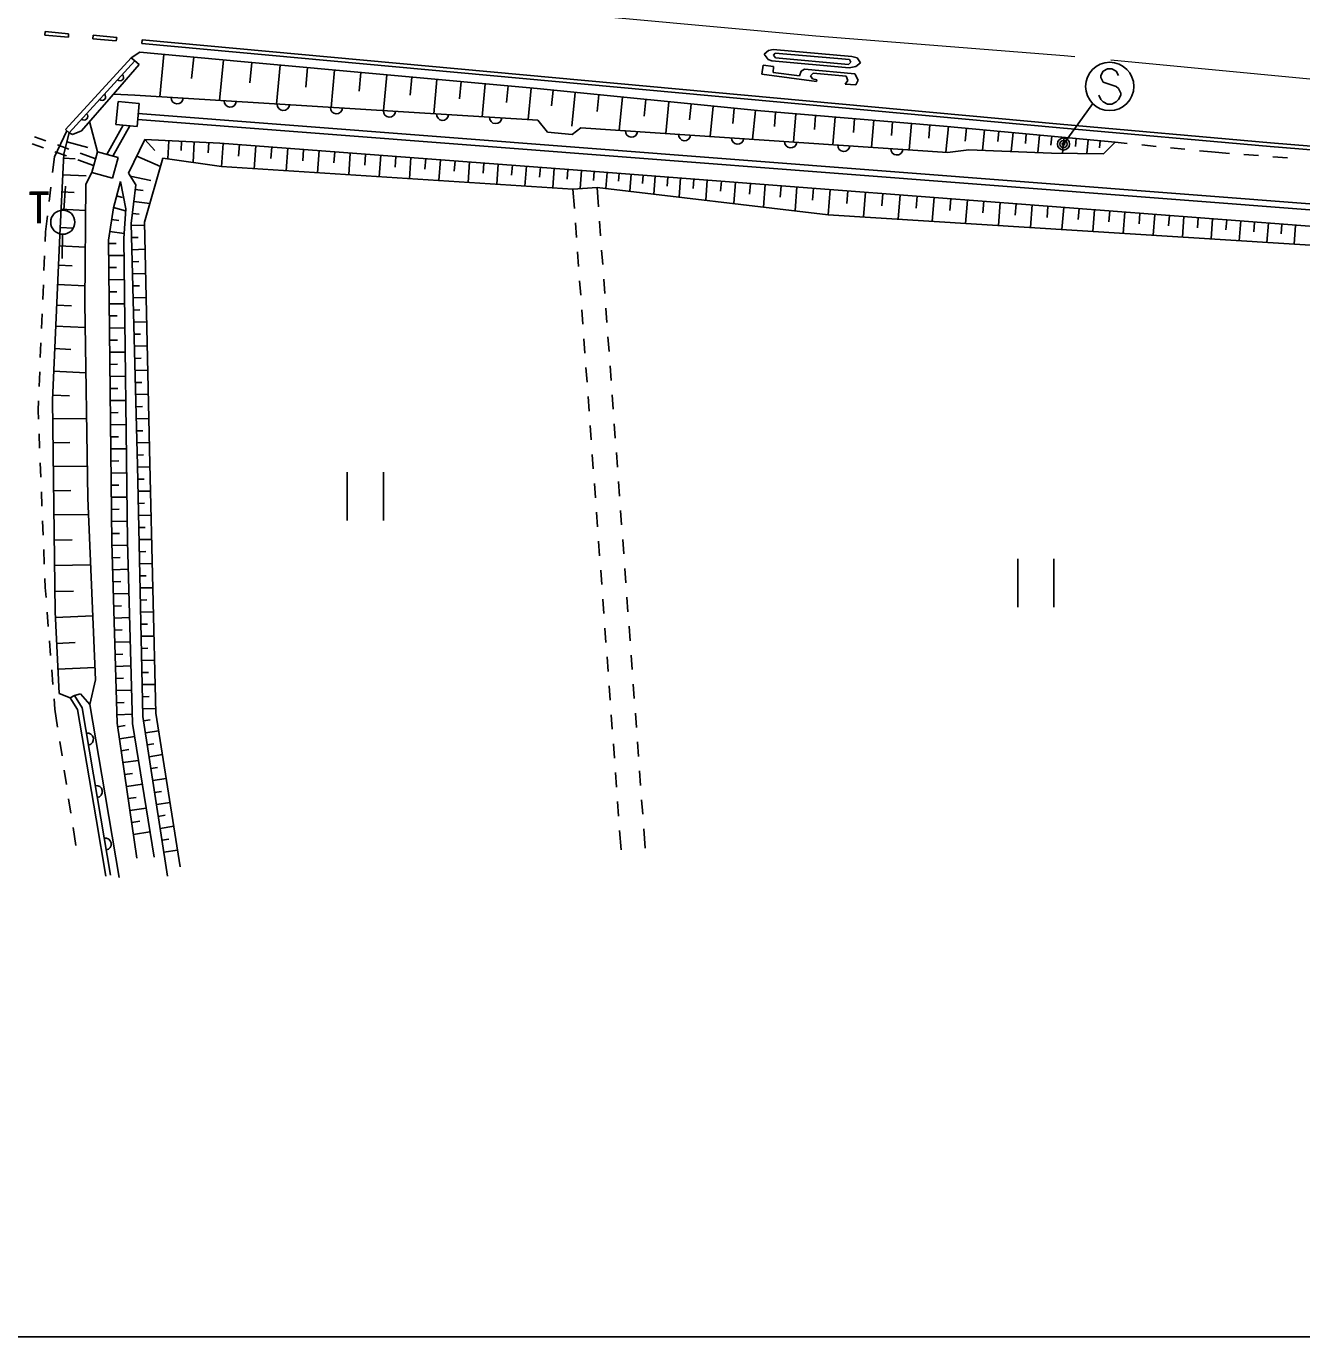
# Model space of a CAD drawing. Units: millimetres, scale not verified. Extents: x 40000 to 680000, y 20000 to 380000.
# Drawn here: x 112499 to 165260, y 205000 to 259220 of the extents above; entities that cross this region are included whole.
import ezdxf
from ezdxf.enums import TextEntityAlignment as Align

# ---------------------------------------------------------------- set-up
doc = ezdxf.new("R2010")
doc.units = ezdxf.units.MM
doc.header["$LTSCALE"] = 1000
doc.linetypes.add('CHAIN', pattern=[18.5, 12, -1.5, 3.5, -1.5])
for name, color, linetype, lineweight in [('M-BGD', 7, 'Continuous', 25), ('M-BMK', 2, 'CHAIN', 13), ('M-STR-STRC', 7, 'Continuous', 25), ('M-TTL-BAND', 7, 'Continuous', 25)]:
    doc.layers.add(name, color=color, linetype=linetype, lineweight=lineweight)
doc.styles.add('ＭＳ ゴシック', font='')
doc.styles.get('ＭＳ ゴシック').set_extended_font_data('MS Gothic')

msp = doc.modelspace()

# ---------------------------------------------------------------- linework, layer by layer
at = {"layer": 'M-BGD'}
for p, q in [((113273, 258851), (113287, 259000)), ((113273, 258851), (114243, 258760)), ((113287, 259000), (114254, 258910)), ((114243, 258760), (114254, 258910)), ((115260, 258704), (115271, 258854)), ((115260, 258704), (116226, 258608)), ((115271, 258854), (116240, 258757)), ((116226, 258608), (116240, 258757)), ((117275, 258504), (117289, 258653)), ((117289, 258653), (155273, 255171)), ((117200, 258149), (116845, 257918)), ((121381, 257757), (117200, 258149)), ((117275, 258504), (155259, 255021)), ((143203, 258215), (143027, 258061)), ((143399, 258261), (143203, 258215)), ((146650, 257963), (143399, 258261)), ((143475, 258111), (143414, 258028)), ((146558, 257841), (143475, 258111)), ((114127, 254947), (116845, 257918)), ((114275, 254812), (116993, 257783)), ((117168, 257633), (116016, 256291)), ((116993, 257783), (116845, 257918)), ((116993, 257783), (117168, 257633)), ((118195, 258056), (118031, 256299)), ((119425, 257940), (119342, 257062)), ((120654, 257825), (120497, 256146)), ((133636, 256637), (121381, 257757)), ((121830, 257716), (121753, 256876)), ((123005, 257609), (122858, 256000)), ((142979, 257603), (142927, 257236)), ((143412, 257549), (142979, 257603)), ((143027, 258061), (143184, 257847)), ((143184, 257847), (143342, 257788)), ((143342, 257788), (146539, 257504)), ((143390, 257309), (143412, 257549)), ((143414, 258028), (143492, 257918)), ((143492, 257918), (146515, 257637)), ((146515, 257637), (146605, 257737)), ((146539, 257504), (146813, 257547)), ((146605, 257737), (146558, 257841)), ((146870, 257911), (146650, 257963)), ((146813, 257547), (147004, 257700)), ((147004, 257700), (146870, 257911)), ((124131, 257506), (124058, 256701)), ((125257, 257403), (125116, 255860)), ((126337, 257304), (126267, 256533)), ((127417, 257206), (127282, 255726)), ((128453, 257111), (128386, 256371)), ((129489, 257016), (129360, 255597)), ((142927, 257236), (145184, 256931)), ((144488, 257170), (143390, 257309)), ((144551, 257365), (144488, 257170)), ((144687, 257449), (144551, 257365)), ((146777, 257244), (144687, 257449)), ((144934, 257160), (145046, 257282)), ((145024, 257038), (144934, 257160)), ((145205, 257000), (145024, 257038)), ((145046, 257282), (146421, 257156)), ((146421, 257156), (146480, 256969)), ((146909, 256984), (146777, 257244)), ((130483, 256926), (130418, 256216)), ((131477, 256835), (131352, 255473)), ((132430, 256748), (132368, 256067)), ((133383, 256661), (133263, 255355)), ((142889, 255712), (133636, 256637)), ((134296, 256571), (134231, 255919)), ((135210, 256480), (135070, 255085)), ((145184, 256931), (145205, 257000)), ((146480, 256969), (146378, 256822)), ((146378, 256822), (146812, 256788)), ((146812, 256788), (146909, 256984)), ((116016, 256291), (114791, 254897)), ((116120, 256412), (116992, 256364)), ((116299, 256103), (116208, 255155)), ((117173, 256019), (116299, 256103)), ((116992, 256364), (133667, 255330)), ((117082, 255071), (117173, 256019)), ((136186, 256382), (136117, 255685)), ((137163, 256284), (137026, 254914)), ((138123, 256188), (138054, 255503)), ((139082, 256092), (138952, 254784)), ((139998, 256001), (139933, 255347)), ((168341, 251658), (117134, 255606)), ((140914, 255909), (140789, 254660)), ((141788, 255822), (141726, 255197)), ((142662, 255734), (142543, 254542)), ((150434, 255088), (142889, 255712)), ((143498, 255661), (143448, 255064)), ((144333, 255592), (144237, 254428)), ((145148, 255525), (145100, 254943)), ((145962, 255457), (145868, 254319)), ((146760, 255391), (146712, 254822)), ((113663, 253818), (114183, 254898)), ((114275, 254812), (114127, 254947)), ((114791, 254897), (114411, 254740)), ((115449, 254021), (115118, 255276)), ((115829, 253917), (116507, 255126)), ((116078, 253849), (116779, 255100)), ((116208, 255155), (117082, 255071)), ((168320, 251409), (117110, 255357)), ((133667, 255330), (134055, 254839)), ((134055, 254839), (135081, 254740)), ((135081, 254740), (135436, 255021)), ((135436, 255021), (150608, 254000)), ((147557, 255326), (147465, 254211)), ((148337, 255261), (148291, 254704)), ((149117, 255197), (149027, 254106)), ((149880, 255133), (149835, 254588)), ((155330, 254628), (150434, 255088)), ((150643, 255068), (150543, 254004)), ((151388, 254998), (151338, 254466)), ((152133, 254928), (152053, 254082)), ((152725, 254873), (152685, 254450)), ((155259, 255021), (163954, 254244)), ((155273, 255171), (163967, 254393)), ((113216, 254191), (112745, 254358)), ((113316, 254473), (112845, 254641)), ((114258, 254139), (113787, 254306)), ((114275, 254812), (114050, 253940)), ((114176, 254430), (115054, 254203)), ((114411, 254740), (114275, 254812)), ((116725, 253144), (117400, 254531)), ((117400, 254531), (117821, 254083)), ((117400, 254531), (120510, 254380)), ((118399, 254482), (118363, 253731)), ((118925, 254457), (118907, 254081)), ((119451, 254431), (119410, 253578)), ((120049, 254403), (120028, 253976)), ((120510, 254380), (135669, 253240)), ((120646, 254370), (120574, 253408)), ((121319, 254319), (121283, 253838)), ((153317, 254817), (153243, 254034)), ((153865, 254766), (153828, 254374)), ((154413, 254714), (154345, 253989)), ((154921, 254666), (154887, 254304)), ((157541, 254420), (155330, 254628)), ((155428, 254619), (155366, 253961)), ((155926, 254572), (155895, 254243)), ((156424, 254525), (156370, 253950)), ((156922, 254478), (156895, 254191)), ((157062, 253942), (157541, 254420)), ((157541, 254420), (158041, 254370)), ((158638, 254309), (159235, 254249)), ((163967, 254393), (171090, 253802)), ((113587, 253161), (113663, 253818)), ((114158, 253856), (113687, 254023)), ((114050, 253940), (113884, 250579)), ((114041, 253761), (114530, 253736)), ((115383, 253739), (114730, 253972)), ((115449, 254021), (115215, 253169)), ((116304, 253787), (115449, 254021)), ((116070, 252934), (116304, 253787)), ((117068, 253847), (118050, 253412)), ((117393, 251106), (118150, 253762)), ((118150, 253762), (120570, 253409)), ((121992, 254269), (121921, 253322)), ((122655, 254219), (122619, 253746)), ((123318, 254169), (123247, 253237)), ((123970, 254120), (123935, 253654)), ((124622, 254071), (124553, 253154)), ((125263, 254023), (125229, 253564)), ((125905, 253974), (125837, 253072)), ((126537, 253927), (126503, 253476)), ((127168, 253879), (127102, 252991)), ((127790, 253832), (127757, 253388)), ((128412, 253786), (128346, 252912)), ((150608, 254000), (151491, 254105)), ((151491, 254105), (154908, 253966)), ((154908, 253966), (157062, 253942)), ((159832, 254188), (160429, 254128)), ((161026, 254067), (161526, 254016)), ((161526, 254016), (162270, 253958)), ((162868, 253912), (163466, 253865)), ((163954, 254244), (171078, 253652)), ((164065, 253818), (164663, 253771)), ((115283, 253457), (114629, 253689)), ((120570, 253409), (135114, 252479)), ((129023, 253740), (128991, 253303)), ((129635, 253694), (129571, 252833)), ((130237, 253648), (130205, 253218)), ((130840, 253603), (130776, 252756)), ((131432, 253558), (131400, 253135)), ((132025, 253514), (131962, 252681)), ((132608, 253470), (132577, 253053)), ((133192, 253426), (133130, 252606)), ((133766, 253383), (133735, 252973)), ((134340, 253340), (134279, 252532)), ((134905, 253297), (134874, 252894)), ((135470, 253255), (135413, 252501)), ((135669, 253240), (144815, 252535)), ((135997, 253214), (135968, 252838)), ((114007, 253076), (114985, 253028)), ((114929, 247777), (114965, 252687)), ((114965, 252687), (115215, 253169)), ((115215, 253169), (116070, 252934)), ((116400, 252798), (116103, 251701)), ((116614, 251667), (116400, 252798)), ((117026, 252652), (116725, 253144)), ((116800, 253022), (117656, 252840)), ((136525, 253174), (136474, 252509)), ((137023, 253135), (136998, 252803)), ((137522, 253097), (137468, 252391)), ((138020, 253059), (137993, 252706)), ((138519, 253020), (138461, 252274)), ((139041, 252980), (139013, 252607)), ((139564, 252940), (139503, 252151)), ((140116, 252897), (140086, 252503)), ((140668, 252855), (140604, 252021)), ((141252, 252810), (141220, 252393)), ((141836, 252765), (141768, 251883)), ((142453, 252717), (142419, 252276)), ((143070, 252670), (142998, 251737)), ((113448, 251969), (113517, 252565)), ((113972, 252362), (114482, 252337)), ((114051, 251611), (114129, 252608)), ((116238, 252199), (116488, 252131)), ((116842, 251059), (117026, 252652)), ((117005, 252465), (117339, 252427)), ((135114, 252479), (136111, 252552)), ((135114, 252479), (135172, 251677)), ((136111, 252552), (136169, 251750)), ((136111, 252552), (145672, 251421)), ((143723, 252619), (143687, 252153)), ((144375, 252569), (144299, 251584)), ((144815, 252535), (168052, 250754)), ((145065, 252516), (145027, 252023)), ((145755, 252463), (145675, 251421)), ((146484, 252407), (146444, 251886)), ((147213, 252351), (147135, 251329)), ((147929, 252296), (147890, 251785)), ((148645, 252242), (148568, 251238)), ((149347, 252188), (149309, 251686)), ((150050, 252134), (149974, 251149)), ((113937, 251648), (114957, 251597)), ((115909, 250367), (116103, 251701)), ((116107, 251716), (116608, 251580)), ((116535, 250443), (116614, 251667)), ((116947, 251969), (117617, 251891)), ((150739, 252081), (150701, 251589)), ((151428, 252028), (151354, 251062)), ((152105, 251976), (152068, 251493)), ((152781, 251924), (152709, 250976)), ((153445, 251874), (153409, 251399)), ((154109, 251823), (154038, 250892)), ((154761, 251773), (154725, 251307)), ((155412, 251723), (155342, 250809)), ((156052, 251674), (156017, 251217)), ((156691, 251625), (156622, 250728)), ((113302, 250716), (113378, 251373)), ((116033, 251222), (116326, 251179)), ((117105, 241050), (116842, 251059)), ((116890, 251472), (117164, 251440)), ((117618, 241108), (117393, 251106)), ((135216, 251079), (135259, 250481)), ((136213, 251152), (136257, 250553)), ((145672, 251421), (168010, 250008)), ((157319, 251577), (157284, 251128)), ((157946, 251529), (157879, 250649)), ((158562, 251481), (158528, 251041)), ((159178, 251434), (159112, 250571)), ((159782, 251388), (159749, 250956)), ((160387, 251341), (160322, 250494)), ((160980, 251296), (160947, 250872)), ((161573, 251250), (161509, 250419)), ((162155, 251206), (162123, 250790)), ((162737, 251161), (162674, 250345)), ((163308, 251117), (163277, 250709)), ((163879, 251074), (163818, 250273)), ((113285, 250314), (113302, 250716)), ((113884, 250579), (113579, 243742)), ((113900, 250891), (114440, 250864)), ((114002, 250612), (113982, 249612)), ((115962, 250727), (116548, 250642)), ((116845, 250975), (117396, 250989)), ((164440, 251031), (164409, 250630)), ((165001, 250988), (164940, 250202)), ((113864, 250133), (114946, 250085)), ((116039, 237861), (115909, 250367)), ((115911, 250231), (116225, 250234)), ((116684, 237916), (116535, 250443)), ((116858, 250475), (117131, 250482)), ((116871, 249975), (117418, 249989)), ((136300, 249955), (136344, 249356)), ((113234, 249116), (113260, 249715)), ((115916, 249731), (116543, 249737)), ((116884, 249475), (117156, 249482)), ((135303, 249882), (135346, 249284)), ((113829, 249334), (114399, 249309)), ((115921, 249231), (116236, 249234)), ((116897, 248975), (117440, 248990)), ((113184, 247917), (113209, 248516)), ((113793, 248535), (114934, 248484)), ((115926, 248731), (116555, 248737)), ((116910, 248475), (117180, 248483)), ((135390, 248685), (135433, 248087)), ((136387, 248758), (136431, 248159)), ((115932, 248231), (116247, 248234)), ((116924, 247976), (117463, 247990)), ((113133, 246718), (113158, 247317)), ((113754, 247676), (114368, 247648)), ((115044, 239700), (114929, 247777)), ((115937, 247731), (116567, 247737)), ((116937, 247476), (117204, 247483)), ((135477, 247488), (135521, 246890)), ((136474, 247561), (136518, 246963)), ((113716, 246816), (114944, 246761)), ((115942, 247231), (116258, 247234)), ((115947, 246731), (116579, 246737)), ((116950, 246976), (117485, 246990)), ((115952, 246231), (116269, 246234)), ((116963, 246476), (117229, 246483)), ((135564, 246292), (135608, 245693)), ((136561, 246364), (136605, 245766)), ((113082, 245519), (113108, 246118)), ((113674, 245880), (114343, 245850)), ((115957, 245731), (116591, 245737)), ((116976, 245976), (117508, 245990)), ((115962, 245231), (116280, 245234)), ((116989, 245476), (117253, 245483)), ((135651, 245095), (135695, 244496)), ((136649, 245167), (136692, 244569)), ((113032, 244320), (113057, 244919)), ((113632, 244943), (114970, 244883)), ((115968, 244731), (116603, 244737)), ((117002, 244977), (117530, 244991)), ((115973, 244231), (116291, 244234)), ((117015, 244477), (117278, 244484)), ((117029, 243977), (117553, 243991)), ((112989, 243319), (113006, 243720)), ((113579, 243742), (113698, 234991)), ((113588, 243958), (114292, 243927)), ((115978, 243731), (116615, 243738)), ((117042, 243477), (117302, 243484)), ((135738, 243898), (135782, 243300)), ((136736, 243971), (136779, 243372)), ((113004, 242959), (112989, 243319)), ((113589, 242972), (114997, 242992)), ((115983, 243231), (116302, 243234)), ((117055, 242977), (117575, 242991)), ((115988, 242731), (116627, 242738)), ((117068, 242477), (117326, 242484)), ((135825, 242701), (135869, 242103)), ((136823, 242774), (136866, 242175)), ((113052, 241760), (113028, 242360)), ((113602, 241986), (114307, 241995)), ((115993, 242231), (116314, 242234)), ((117081, 241978), (117598, 241991)), ((115999, 241731), (116639, 241738)), ((117094, 241478), (117351, 241485)), ((135913, 241504), (135956, 240906)), ((136910, 241577), (136953, 240978)), ((113101, 240561), (113076, 241161)), ((113616, 240999), (115025, 241018)), ((116004, 241231), (116325, 241234)), ((116009, 240731), (116651, 240738)), ((117324, 230661), (117105, 241050)), ((117107, 240978), (117621, 240989)), ((117866, 230800), (117618, 241108)), ((125773, 240774), (125773, 238774)), ((127273, 240774), (127273, 238774)), ((116014, 240231), (116336, 240234)), ((117118, 240478), (117376, 240484)), ((136000, 240307), (136043, 239709)), ((136997, 240380), (137041, 239782)), ((113149, 239362), (113125, 239962)), ((113630, 239998), (114344, 240008)), ((115360, 232172), (115044, 239700)), ((116019, 239731), (116663, 239738)), ((117128, 239978), (117645, 239989)), ((116024, 239231), (116347, 239235)), ((117139, 239478), (117398, 239484)), ((136087, 239111), (136130, 238512)), ((137084, 239183), (137128, 238585)), ((113197, 238163), (113173, 238763)), ((113643, 238998), (115073, 239017)), ((116030, 238731), (116675, 238738)), ((117149, 238978), (117669, 238989)), ((116035, 238231), (116358, 238235)), ((117160, 238479), (117421, 238484)), ((113246, 236964), (113222, 237564)), ((113657, 237956), (114402, 237966)), ((116258, 230382), (116039, 237861)), ((116042, 237731), (116689, 237750)), ((116898, 230379), (116684, 237916)), ((117170, 237979), (117693, 237990)), ((117181, 237479), (117443, 237484)), ((136174, 237914), (136217, 237315)), ((137171, 237986), (137215, 237388)), ((116057, 237232), (116380, 237241)), ((117191, 236979), (117717, 236990)), ((153511, 237188), (153511, 235188)), ((155011, 237188), (155011, 235188)), ((113672, 236914), (115160, 236934)), ((116072, 236732), (116718, 236751)), ((117202, 236479), (117466, 236485)), ((136261, 236717), (136305, 236119)), ((137258, 236790), (137302, 236191)), ((113284, 236005), (113270, 236365)), ((113318, 235581), (113284, 236005)), ((116086, 236232), (116409, 236241)), ((117212, 235979), (117741, 235990)), ((113686, 235835), (114457, 235845)), ((116101, 235732), (116746, 235751)), ((117223, 235479), (117488, 235485)), ((136348, 235520), (136392, 234922)), ((137345, 235593), (137389, 234994)), ((113413, 234385), (113366, 234983)), ((113698, 234991), (113858, 231618)), ((113709, 234756), (115249, 234829)), ((116116, 235232), (116438, 235242)), ((117233, 234979), (117765, 234990)), ((116130, 234733), (116774, 234751)), ((116145, 234233), (116466, 234242)), ((117244, 234479), (117511, 234485)), ((136435, 234323), (136479, 233725)), ((137433, 234396), (137476, 233797)), ((113508, 233188), (113461, 233786)), ((113760, 233686), (114524, 233723)), ((116160, 233733), (116803, 233752)), ((117254, 233980), (117789, 233991)), ((116174, 233233), (116495, 233243)), ((117265, 233480), (117534, 233485)), ((137520, 233199), (137563, 232601)), ((113811, 232617), (115339, 232689)), ((116189, 232733), (116831, 232752)), ((117275, 232980), (117813, 232991)), ((136522, 233126), (136566, 232528)), ((113604, 231992), (113556, 232590)), ((115133, 231161), (115360, 232172)), ((116203, 232234), (116524, 232243)), ((117286, 232480), (117556, 232486)), ((113858, 231618), (114320, 231430)), ((114320, 231430), (114490, 231535)), ((114748, 231600), (114490, 231535)), ((114490, 231535), (114810, 231018)), ((115133, 231161), (114748, 231600)), ((116218, 231734), (116859, 231753)), ((117296, 231980), (117837, 231991)), ((136609, 231930), (136653, 231331)), ((137607, 232002), (137650, 231404)), ((113685, 230970), (113651, 231394)), ((114320, 231430), (114620, 230946)), ((114810, 231018), (115584, 226457)), ((115626, 228230), (115133, 231161)), ((116233, 231234), (116553, 231244)), ((117307, 231480), (117579, 231486)), ((117317, 230980), (117861, 230992)), ((113799, 230225), (113685, 230970)), ((114620, 230946), (115387, 226424)), ((116247, 230734), (116888, 230753)), ((118345, 224059), (117324, 230661)), ((117351, 230482), (117627, 230525)), ((118866, 224437), (117866, 230800)), ((136697, 230733), (136740, 230134)), ((137694, 230805), (137737, 230207)), ((117079, 224795), (116258, 230382)), ((116279, 230236), (116596, 230283)), ((117786, 224841), (116898, 230379)), ((117428, 229988), (117980, 230074)), ((113981, 229039), (113890, 229632)), ((116352, 229741), (116985, 229835)), ((117504, 229494), (117781, 229537)), ((136784, 229536), (136827, 228938)), ((137781, 229609), (137825, 229010)), ((116425, 229247), (116748, 229294)), ((116497, 228752), (117144, 228847)), ((117581, 229000), (118135, 229086)), ((114163, 227853), (114072, 228446)), ((116570, 228257), (116900, 228306)), ((117657, 228506), (117935, 228549)), ((136871, 228339), (136914, 227741)), ((137868, 228412), (137912, 227813)), ((116343, 224005), (115626, 228230)), ((116643, 227763), (117302, 227860)), ((117733, 228012), (118290, 228098)), ((114345, 226667), (114254, 227260)), ((116716, 227268), (117052, 227317)), ((117810, 227518), (118090, 227561)), ((137955, 227215), (137999, 226616)), ((116788, 226773), (117460, 226872)), ((117886, 227024), (118446, 227110)), ((136958, 227142), (137001, 226544)), ((115387, 226424), (115789, 224061)), ((115584, 226457), (115986, 224094)), ((116861, 226279), (117203, 226329)), ((117963, 226529), (118244, 226573)), ((118039, 226035), (118601, 226122)), ((114550, 225329), (114436, 226074)), ((116934, 225784), (117618, 225885)), ((118116, 225541), (118398, 225585)), ((137045, 225945), (137103, 225144)), ((138042, 226018), (138101, 225216)), ((118192, 225047), (118756, 225134))]:
    msp.add_line(p, q, dxfattribs=at)
for centre, radius in [((155405, 254346), 250), ((155405, 254346), 150), ((155405, 254346), 50), ((114012, 251112), 500)]:
    msp.add_circle(centre, radius, dxfattribs=at)
for centre, radius, start, end in [((116376, 257109), 150, 227.5423, 47.5423), ((115634, 256298), 150, 227.5423, 47.5423), ((118742, 256255), 250, 176.4522, 356.4522), ((120938, 256119), 250, 176.4522, 356.4522), ((123134, 255983), 250, 176.4522, 356.4522), ((114891, 255486), 150, 227.5423, 47.5423), ((125329, 255847), 250, 176.4522, 356.4522), ((127525, 255711), 250, 176.4522, 356.4522), ((129721, 255574), 250, 176.4522, 356.4522), ((131917, 255438), 250, 176.4522, 356.4522), ((137535, 254879), 250, 176.1504, 356.1504), ((139730, 254732), 250, 176.1504, 356.1504), ((141925, 254584), 250, 176.1504, 356.1504), ((144120, 254436), 250, 176.1504, 356.1504), ((146315, 254289), 250, 176.1504, 356.1504), ((148510, 254141), 250, 176.1504, 356.1504), ((115030, 229725), 250, 279.6404, 99.6404), ((115398, 227556), 250, 279.6404, 99.6404), ((115767, 225387), 250, 279.6404, 99.6404)]:
    msp.add_arc(centre, radius, start, end, dxfattribs=at)
at = {"layer": 'M-BMK'}
for p, q in [((145165, 258804), (99326, 262999)), ((155429, 257994), (145165, 258804)), ((169311, 256674), (155429, 257994))]:
    msp.add_line(p, q, dxfattribs=at)
at = {"layer": 'M-STR-STRC'}
for p, q in [((157044, 257363), (156953, 257181)), ((156953, 257181), (156953, 257091)), ((156953, 257091), (157044, 256909)), ((157225, 257454), (157044, 257363)), ((157407, 257454), (157225, 257454)), ((157589, 257363), (157407, 257454)), ((157680, 257181), (157589, 257363)), ((157044, 256909), (157589, 256727)), ((157589, 256727), (157680, 256636)), ((157680, 256636), (157771, 256454)), ((155405, 254346), (156622, 256024)), ((156953, 256181), (156862, 256363)), ((157044, 256091), (156953, 256181)), ((157225, 256000), (157044, 256091)), ((157407, 256000), (157225, 256000)), ((157589, 256091), (157407, 256000)), ((157680, 256181), (157589, 256091)), ((157771, 256363), (157680, 256181)), ((157771, 256454), (157771, 256363))]:
    msp.add_line(p, q, dxfattribs=at)
msp.add_circle((157316, 256727), 1000, dxfattribs=at)
at = {"layer": 'M-TTL-BAND'}
msp.add_line((40000, 205000), (579000, 205000), dxfattribs=at)

# ---------------------------------------------------------------- texts
at = {"layer": 'M-BGD', "style": 'ＭＳ ゴシック'}
msp.add_text('T', height=1320, rotation=0.237, dxfattribs=at).set_placement((112580, 250665), align=Align.BOTTOM_LEFT)

doc.saveas('drawing.dxf')
